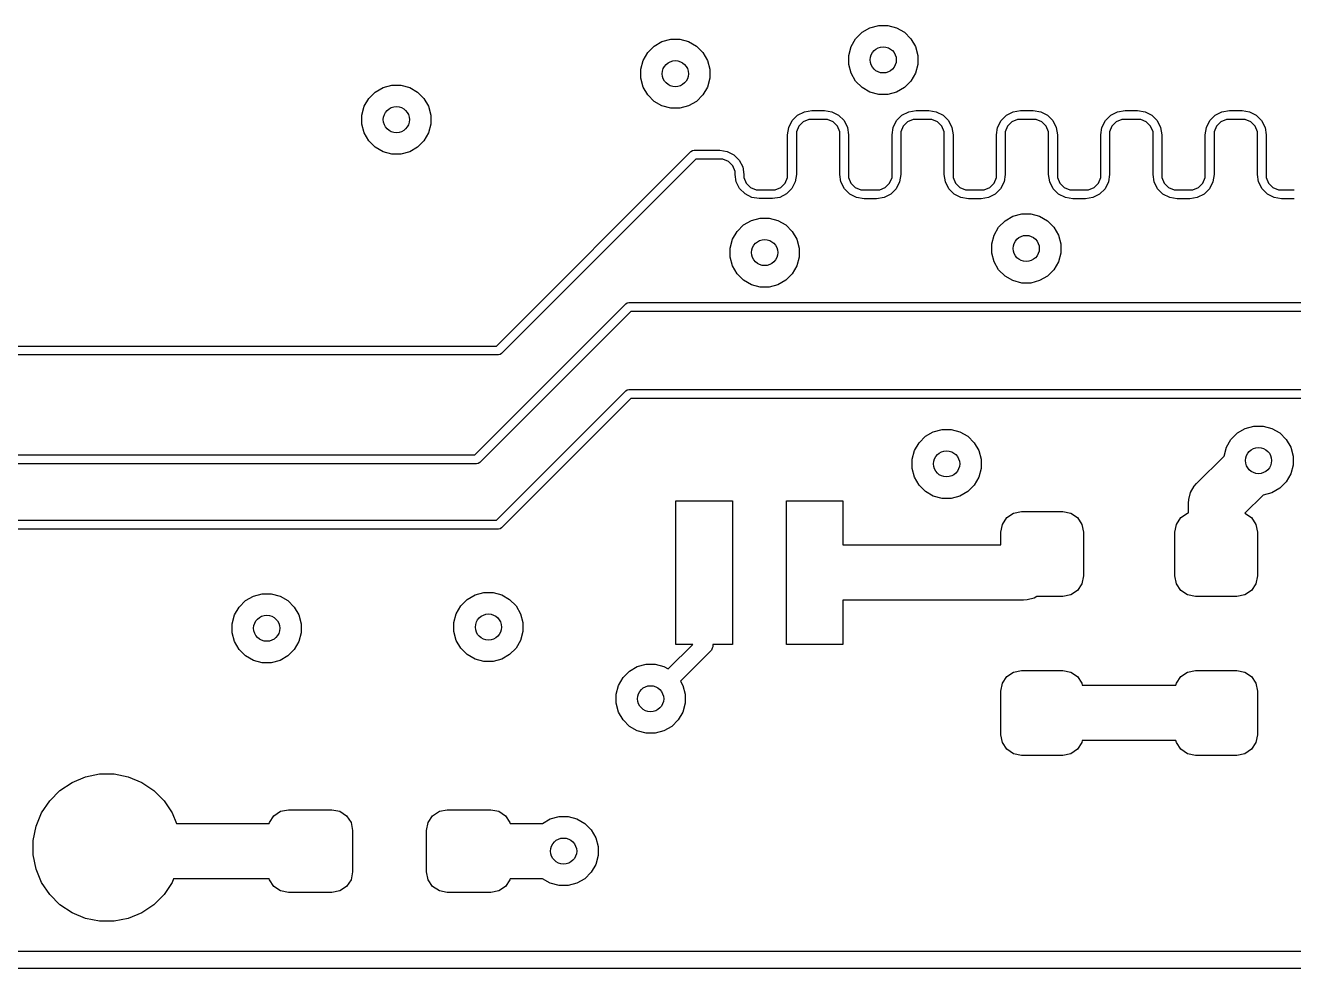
# Model space of a CAD drawing. Extents: x 0.98 to 8.13, y -3.46 to -0.83.
# Drawn here: x 5.081 to 5.655, y -2.76 to -2.333 of the extents above; entities that cross this region are included whole.
import ezdxf

# ---------------------------------------------------------------- set-up
doc = ezdxf.new("R2010")
doc.units = 0
doc.header["$MEASUREMENT"] = 0
doc.layers.add('BLACK', color=7, linetype='CONTINUOUS')

msp = doc.modelspace()

# ---------------------------------------------------------------- linework, layer by layer
at = {"layer": 'BLACK', "linetype": 'CONTINUOUS'}
for p, q in [((5.45985, -2.33639), (5.46341, -2.33434)), ((5.46341, -2.33434), (5.46738, -2.33327)), ((5.46738, -2.33327), (5.47149, -2.33327)), ((5.47149, -2.33327), (5.47547, -2.33434)), ((5.47547, -2.33434), (5.47903, -2.33639)), ((5.36575, -2.34264), (5.36931, -2.34058)), ((5.36931, -2.34058), (5.37328, -2.33952)), ((5.37328, -2.33952), (5.37739, -2.33952)), ((5.37739, -2.33952), (5.38136, -2.34058)), ((5.38136, -2.34058), (5.38492, -2.34264)), ((5.45489, -2.34286), (5.45695, -2.3393)), ((5.45695, -2.3393), (5.45985, -2.33639)), ((5.47903, -2.33639), (5.48193, -2.3393)), ((5.48193, -2.3393), (5.48399, -2.34286)), ((5.36079, -2.34911), (5.36284, -2.34555)), ((5.36284, -2.34555), (5.36575, -2.34264)), ((5.38492, -2.34264), (5.38783, -2.34555)), ((5.38783, -2.34555), (5.38989, -2.34911)), ((5.45383, -2.34683), (5.45489, -2.34286)), ((5.45383, -2.35094), (5.45383, -2.34683)), ((5.48399, -2.34286), (5.48505, -2.34683)), ((5.48505, -2.34683), (5.48505, -2.35094)), ((5.35972, -2.35308), (5.36079, -2.34911)), ((5.38989, -2.34911), (5.39095, -2.35308)), ((5.45489, -2.35491), (5.45383, -2.35094)), ((5.48505, -2.35094), (5.48399, -2.35491)), ((5.35972, -2.35719), (5.35972, -2.35308)), ((5.36079, -2.36116), (5.35972, -2.35719)), ((5.39095, -2.35719), (5.38989, -2.36116)), ((5.39095, -2.35308), (5.39095, -2.35719)), ((5.45695, -2.35847), (5.45489, -2.35491)), ((5.45985, -2.36138), (5.45695, -2.35847)), ((5.48193, -2.35847), (5.47903, -2.36138)), ((5.48399, -2.35491), (5.48193, -2.35847)), ((5.23663, -2.36632), (5.23953, -2.36341)), ((5.23953, -2.36341), (5.24309, -2.36135)), ((5.24309, -2.36135), (5.24706, -2.36029)), ((5.24706, -2.36029), (5.25118, -2.36029)), ((5.25118, -2.36029), (5.25515, -2.36135)), ((5.25515, -2.36135), (5.25871, -2.36341)), ((5.25871, -2.36341), (5.26161, -2.36632)), ((5.36284, -2.36472), (5.36079, -2.36116)), ((5.38989, -2.36116), (5.38783, -2.36472)), ((5.46341, -2.36343), (5.45985, -2.36138)), ((5.46738, -2.3645), (5.46341, -2.36343)), ((5.47149, -2.3645), (5.46738, -2.3645)), ((5.47547, -2.36343), (5.47149, -2.3645)), ((5.47903, -2.36138), (5.47547, -2.36343)), ((5.23351, -2.37385), (5.23457, -2.36988)), ((5.23457, -2.36988), (5.23663, -2.36632)), ((5.26161, -2.36632), (5.26367, -2.36988)), ((5.26367, -2.36988), (5.26473, -2.37385)), ((5.36575, -2.36763), (5.36284, -2.36472)), ((5.36931, -2.36968), (5.36575, -2.36763)), ((5.37328, -2.37075), (5.36931, -2.36968)), ((5.38136, -2.36968), (5.37739, -2.37075)), ((5.38492, -2.36763), (5.38136, -2.36968)), ((5.38783, -2.36472), (5.38492, -2.36763)), ((5.23351, -2.37796), (5.23351, -2.37385)), ((5.26473, -2.37385), (5.26473, -2.37796)), ((5.37739, -2.37075), (5.37328, -2.37075)), ((5.42825, -2.37633), (5.43067, -2.37391)), ((5.43067, -2.37391), (5.43373, -2.37235)), ((5.43573, -2.37581), (5.43317, -2.37687)), ((5.43373, -2.37235), (5.43711, -2.37181)), ((5.43711, -2.37581), (5.43573, -2.37581)), ((5.43711, -2.37181), (5.43711, -2.37181)), ((5.43711, -2.37181), (5.44282, -2.37181)), ((5.44282, -2.37581), (5.43711, -2.37581)), ((5.43711, -2.37581), (5.43711, -2.37581)), ((5.43711, -2.37581), (5.43711, -2.37581)), ((5.44282, -2.37181), (5.44282, -2.37181)), ((5.44282, -2.37181), (5.4462, -2.37235)), ((5.4442, -2.37581), (5.44282, -2.37581)), ((5.44282, -2.37581), (5.44282, -2.37581)), ((5.44282, -2.37581), (5.44282, -2.37581)), ((5.44676, -2.37687), (5.4442, -2.37581)), ((5.4462, -2.37235), (5.44926, -2.37391)), ((5.44926, -2.37391), (5.45168, -2.37633)), ((5.47549, -2.37633), (5.47792, -2.37391)), ((5.47792, -2.37391), (5.48097, -2.37235)), ((5.48297, -2.37581), (5.48042, -2.37687)), ((5.48097, -2.37235), (5.48436, -2.37181)), ((5.48435, -2.37581), (5.48297, -2.37581)), ((5.48436, -2.37581), (5.48435, -2.37581)), ((5.48436, -2.37181), (5.48436, -2.37181)), ((5.48436, -2.37181), (5.49006, -2.37181)), ((5.49006, -2.37581), (5.48436, -2.37581)), ((5.49006, -2.37181), (5.49006, -2.37181)), ((5.49006, -2.37181), (5.49345, -2.37235)), ((5.49145, -2.37581), (5.49006, -2.37581)), ((5.49006, -2.37581), (5.49006, -2.37581)), ((5.49006, -2.37581), (5.49006, -2.37581)), ((5.494, -2.37687), (5.49145, -2.37581)), ((5.49345, -2.37235), (5.4965, -2.37391)), ((5.4965, -2.37391), (5.49893, -2.37633)), ((5.52274, -2.37633), (5.52516, -2.37391)), ((5.52516, -2.37391), (5.52822, -2.37235)), ((5.53022, -2.37581), (5.52766, -2.37687)), ((5.52822, -2.37235), (5.5316, -2.37181)), ((5.53159, -2.37581), (5.53022, -2.37581)), ((5.5316, -2.37581), (5.53159, -2.37581)), ((5.5316, -2.37181), (5.5316, -2.37181)), ((5.5316, -2.37181), (5.53731, -2.37181)), ((5.53731, -2.37581), (5.5316, -2.37581)), ((5.53731, -2.37181), (5.53731, -2.37181)), ((5.53731, -2.37181), (5.54069, -2.37235)), ((5.53869, -2.37581), (5.53731, -2.37581)), ((5.53731, -2.37581), (5.53731, -2.37581)), ((5.53731, -2.37581), (5.53731, -2.37581)), ((5.54125, -2.37687), (5.53869, -2.37581)), ((5.54069, -2.37235), (5.54375, -2.37391)), ((5.54375, -2.37391), (5.54617, -2.37633)), ((5.56998, -2.37633), (5.5724, -2.37391)), ((5.5724, -2.37391), (5.57546, -2.37235)), ((5.57746, -2.37581), (5.5749, -2.37687)), ((5.57546, -2.37235), (5.57885, -2.37181)), ((5.57884, -2.37581), (5.57746, -2.37581)), ((5.57885, -2.37581), (5.57884, -2.37581)), ((5.57885, -2.37181), (5.57885, -2.37181)), ((5.57885, -2.37181), (5.58455, -2.37181)), ((5.58455, -2.37581), (5.57885, -2.37581)), ((5.58455, -2.37181), (5.58455, -2.37181)), ((5.58455, -2.37181), (5.58794, -2.37235)), ((5.58594, -2.37581), (5.58455, -2.37581)), ((5.58455, -2.37581), (5.58455, -2.37581)), ((5.58455, -2.37581), (5.58455, -2.37581)), ((5.58849, -2.37687), (5.58594, -2.37581)), ((5.58794, -2.37235), (5.59099, -2.37391)), ((5.59099, -2.37391), (5.59342, -2.37633)), ((5.61722, -2.37633), (5.61965, -2.37391)), ((5.61965, -2.37391), (5.6227, -2.37235)), ((5.62471, -2.37581), (5.62215, -2.37687)), ((5.6227, -2.37235), (5.62609, -2.37181)), ((5.62609, -2.37581), (5.62471, -2.37581)), ((5.62609, -2.37181), (5.62609, -2.37181)), ((5.62609, -2.37181), (5.63179, -2.37181)), ((5.63179, -2.37581), (5.62609, -2.37581)), ((5.62609, -2.37581), (5.62609, -2.37581)), ((5.62609, -2.37581), (5.62609, -2.37581)), ((5.63179, -2.37181), (5.6318, -2.37181)), ((5.63318, -2.37581), (5.63179, -2.37581)), ((5.63179, -2.37581), (5.63179, -2.37581)), ((5.63179, -2.37581), (5.63179, -2.37581)), ((5.6318, -2.37181), (5.63518, -2.37235)), ((5.63574, -2.37687), (5.63318, -2.37581)), ((5.63518, -2.37235), (5.63824, -2.37391)), ((5.63824, -2.37391), (5.64066, -2.37633)), ((5.23457, -2.38193), (5.23351, -2.37796)), ((5.26473, -2.37796), (5.26367, -2.38193)), ((5.42616, -2.38277), (5.42669, -2.37939)), ((5.42669, -2.37939), (5.42825, -2.37633)), ((5.43121, -2.37883), (5.43016, -2.38139)), ((5.43016, -2.38139), (5.43016, -2.38277)), ((5.43317, -2.37687), (5.43121, -2.37883)), ((5.44872, -2.37883), (5.44676, -2.37687)), ((5.44978, -2.38139), (5.44872, -2.37883)), ((5.44978, -2.38277), (5.44978, -2.38139)), ((5.45168, -2.37633), (5.45324, -2.37939)), ((5.45324, -2.37939), (5.45377, -2.38275)), ((5.4734, -2.38277), (5.47394, -2.37939)), ((5.47394, -2.37939), (5.47549, -2.37633)), ((5.47846, -2.37883), (5.4774, -2.38139)), ((5.4774, -2.38139), (5.4774, -2.38277)), ((5.48042, -2.37687), (5.47846, -2.37883)), ((5.49596, -2.37883), (5.494, -2.37687)), ((5.49702, -2.38139), (5.49596, -2.37883)), ((5.49702, -2.38277), (5.49702, -2.38139)), ((5.49893, -2.37633), (5.50048, -2.37939)), ((5.50048, -2.37939), (5.50101, -2.38273)), ((5.52064, -2.38277), (5.52118, -2.37939)), ((5.52118, -2.37939), (5.52274, -2.37633)), ((5.5257, -2.37883), (5.52464, -2.38139)), ((5.52464, -2.38139), (5.52464, -2.38277)), ((5.52766, -2.37687), (5.5257, -2.37883)), ((5.54321, -2.37883), (5.54125, -2.37687)), ((5.54426, -2.38139), (5.54321, -2.37883)), ((5.54426, -2.38277), (5.54426, -2.38139)), ((5.54617, -2.37633), (5.54773, -2.37939)), ((5.54773, -2.37939), (5.54826, -2.38273)), ((5.56789, -2.38277), (5.56842, -2.37939)), ((5.56842, -2.37939), (5.56998, -2.37633)), ((5.57295, -2.37883), (5.57189, -2.38139)), ((5.57189, -2.38139), (5.57189, -2.38277)), ((5.5749, -2.37687), (5.57295, -2.37883)), ((5.59045, -2.37883), (5.58849, -2.37687)), ((5.59151, -2.38139), (5.59045, -2.37883)), ((5.59151, -2.38277), (5.59151, -2.38139)), ((5.59342, -2.37633), (5.59497, -2.37939)), ((5.59497, -2.37939), (5.5955, -2.38273)), ((5.61513, -2.38277), (5.61567, -2.37939)), ((5.61567, -2.37939), (5.61722, -2.37633)), ((5.62019, -2.37883), (5.61913, -2.38139)), ((5.61913, -2.38139), (5.61913, -2.38277)), ((5.62215, -2.37687), (5.62019, -2.37883)), ((5.63769, -2.37883), (5.63574, -2.37687)), ((5.63875, -2.38139), (5.63769, -2.37883)), ((5.63875, -2.38277), (5.63875, -2.38139)), ((5.64066, -2.37633), (5.64222, -2.37939)), ((5.64222, -2.37939), (5.64275, -2.38275)), ((5.23663, -2.38549), (5.23457, -2.38193)), ((5.23953, -2.3884), (5.23663, -2.38549)), ((5.26161, -2.38549), (5.25871, -2.3884)), ((5.26367, -2.38193), (5.26161, -2.38549)), ((5.42616, -2.39173), (5.42616, -2.38277)), ((5.42616, -2.38277), (5.42616, -2.38277)), ((5.43016, -2.38277), (5.43016, -2.38277)), ((5.43016, -2.38277), (5.43016, -2.38277)), ((5.43016, -2.38277), (5.43016, -2.39173)), ((5.44978, -2.39173), (5.44978, -2.38277)), ((5.44978, -2.38277), (5.44978, -2.38277)), ((5.44978, -2.38277), (5.44978, -2.38277)), ((5.44978, -2.38277), (5.44978, -2.38277)), ((5.45377, -2.38275), (5.45378, -2.38277)), ((5.45378, -2.38277), (5.45378, -2.39173)), ((5.4734, -2.39173), (5.4734, -2.38277)), ((5.4734, -2.38277), (5.4734, -2.38277)), ((5.4774, -2.38277), (5.4774, -2.38277)), ((5.4774, -2.38277), (5.4774, -2.38277)), ((5.4774, -2.38277), (5.4774, -2.39173)), ((5.49702, -2.39173), (5.49702, -2.38277)), ((5.49702, -2.38277), (5.49702, -2.38277)), ((5.49702, -2.38277), (5.49702, -2.38277)), ((5.49702, -2.38277), (5.49702, -2.38277)), ((5.50101, -2.38273), (5.50102, -2.38277)), ((5.50102, -2.38277), (5.50102, -2.39173)), ((5.52064, -2.39173), (5.52064, -2.38277)), ((5.52064, -2.38277), (5.52064, -2.38277)), ((5.52464, -2.38277), (5.52464, -2.38277)), ((5.52464, -2.38277), (5.52464, -2.38277)), ((5.52464, -2.38277), (5.52464, -2.39173)), ((5.54427, -2.38277), (5.54426, -2.38277)), ((5.54427, -2.39173), (5.54427, -2.38277)), ((5.54427, -2.38277), (5.54427, -2.38277)), ((5.54427, -2.38277), (5.54427, -2.38277)), ((5.54826, -2.38273), (5.54827, -2.38277)), ((5.54827, -2.38277), (5.54827, -2.39173)), ((5.56789, -2.39173), (5.56789, -2.38277)), ((5.56789, -2.38277), (5.56789, -2.38277)), ((5.57189, -2.38277), (5.57189, -2.38277)), ((5.57189, -2.38277), (5.57189, -2.38277)), ((5.57189, -2.38277), (5.57189, -2.39173)), ((5.59151, -2.39173), (5.59151, -2.38277)), ((5.59151, -2.38277), (5.59151, -2.38277)), ((5.59151, -2.38277), (5.59151, -2.38277)), ((5.59151, -2.38277), (5.59151, -2.38277)), ((5.5955, -2.38273), (5.59551, -2.38277)), ((5.59551, -2.38277), (5.59551, -2.39173)), ((5.61513, -2.39173), (5.61513, -2.38277)), ((5.61513, -2.38277), (5.61513, -2.38277)), ((5.61913, -2.38277), (5.61913, -2.38277)), ((5.61913, -2.38277), (5.61913, -2.38277)), ((5.61913, -2.38277), (5.61913, -2.39173)), ((5.63875, -2.39173), (5.63875, -2.38277)), ((5.63875, -2.38277), (5.63875, -2.38277)), ((5.63875, -2.38277), (5.63875, -2.38277)), ((5.63875, -2.38277), (5.63875, -2.38277)), ((5.64275, -2.38275), (5.64275, -2.38277)), ((5.64275, -2.38277), (5.64275, -2.39173)), ((5.24309, -2.39045), (5.23953, -2.3884)), ((5.24706, -2.39152), (5.24309, -2.39045)), ((5.25118, -2.39152), (5.24706, -2.39152)), ((5.25515, -2.39045), (5.25118, -2.39152)), ((5.25871, -2.3884), (5.25515, -2.39045)), ((5.29445, -2.47831), (5.38244, -2.39032)), ((5.38244, -2.39032), (5.38309, -2.38988)), ((5.38309, -2.38988), (5.38386, -2.38973)), ((5.38386, -2.38973), (5.39544, -2.38973)), ((5.39544, -2.38973), (5.39544, -2.38973)), ((5.39544, -2.38973), (5.39544, -2.38973)), ((5.39544, -2.38973), (5.39882, -2.39027)), ((5.39882, -2.39027), (5.40187, -2.39182)), ((5.40187, -2.39182), (5.40429, -2.39424)), ((5.42616, -2.40067), (5.42616, -2.39173)), ((5.43016, -2.39173), (5.43016, -2.40067)), ((5.44978, -2.40069), (5.44978, -2.39173)), ((5.45378, -2.39173), (5.45378, -2.40069)), ((5.4734, -2.40069), (5.4734, -2.39173)), ((5.4774, -2.39173), (5.4774, -2.40069)), ((5.49702, -2.40069), (5.49702, -2.39173)), ((5.50102, -2.39173), (5.50102, -2.40069)), ((5.52064, -2.40069), (5.52064, -2.39173)), ((5.52464, -2.39173), (5.52464, -2.40069)), ((5.54427, -2.40069), (5.54427, -2.39173)), ((5.54827, -2.39173), (5.54827, -2.40069)), ((5.56789, -2.40069), (5.56789, -2.39173)), ((5.57189, -2.39173), (5.57189, -2.40069)), ((5.59151, -2.40069), (5.59151, -2.39173)), ((5.59551, -2.39173), (5.59551, -2.40069)), ((5.61513, -2.40069), (5.61513, -2.39173)), ((5.61913, -2.39173), (5.61913, -2.40069)), ((5.63875, -2.40069), (5.63875, -2.39173)), ((5.64275, -2.39173), (5.64275, -2.40069)), ((5.38469, -2.39373), (5.29669, -2.48173)), ((5.39544, -2.39373), (5.38469, -2.39373)), ((5.39682, -2.39373), (5.39544, -2.39373)), ((5.39937, -2.39479), (5.39682, -2.39373)), ((5.40132, -2.39674), (5.39937, -2.39479)), ((5.40237, -2.39929), (5.40132, -2.39674)), ((5.40429, -2.39424), (5.40584, -2.39729)), ((5.40584, -2.39729), (5.40637, -2.40065)), ((5.40237, -2.40067), (5.40237, -2.39929)), ((5.40291, -2.40405), (5.40237, -2.40067)), ((5.40237, -2.40067), (5.40238, -2.40067)), ((5.40238, -2.40067), (5.40237, -2.40067)), ((5.40238, -2.40067), (5.40238, -2.40067)), ((5.40238, -2.40067), (5.40238, -2.40067)), ((5.40446, -2.4071), (5.40291, -2.40405)), ((5.40637, -2.40065), (5.40638, -2.40067)), ((5.40638, -2.40067), (5.40637, -2.40067)), ((5.40637, -2.40067), (5.40637, -2.40067)), ((5.40637, -2.40067), (5.40638, -2.40067)), ((5.40638, -2.40067), (5.40637, -2.40068)), ((5.40637, -2.40068), (5.40637, -2.40205)), ((5.40637, -2.40205), (5.40743, -2.4046)), ((5.40743, -2.4046), (5.40938, -2.40655)), ((5.42315, -2.40655), (5.4251, -2.4046)), ((5.4251, -2.4046), (5.42616, -2.40205)), ((5.42616, -2.40205), (5.42616, -2.40067)), ((5.42962, -2.40405), (5.42807, -2.4071)), ((5.43016, -2.40067), (5.42962, -2.40405)), ((5.43016, -2.40067), (5.43016, -2.40067)), ((5.43016, -2.40067), (5.43016, -2.40067)), ((5.44978, -2.40072), (5.44978, -2.40069)), ((5.45031, -2.40408), (5.44978, -2.40072)), ((5.45187, -2.40713), (5.45031, -2.40408)), ((5.45378, -2.40069), (5.45378, -2.40069)), ((5.45378, -2.40069), (5.45378, -2.40069)), ((5.45378, -2.40069), (5.45378, -2.40069)), ((5.45378, -2.40069), (5.45378, -2.40208)), ((5.45378, -2.40208), (5.45484, -2.40463)), ((5.45484, -2.40463), (5.45679, -2.40659)), ((5.47038, -2.40659), (5.47234, -2.40463)), ((5.47234, -2.40463), (5.4734, -2.40208)), ((5.4734, -2.40208), (5.4734, -2.40069)), ((5.4734, -2.40069), (5.4734, -2.40069)), ((5.4734, -2.40069), (5.4734, -2.40069)), ((5.47686, -2.40408), (5.47531, -2.40713)), ((5.4774, -2.40069), (5.47686, -2.40408)), ((5.4774, -2.40069), (5.4774, -2.40069)), ((5.49703, -2.40072), (5.49702, -2.40069)), ((5.49756, -2.40408), (5.49703, -2.40072)), ((5.49911, -2.40713), (5.49756, -2.40408)), ((5.50102, -2.40069), (5.50102, -2.40069)), ((5.50102, -2.40069), (5.50102, -2.40069)), ((5.50102, -2.40069), (5.50102, -2.40069)), ((5.50102, -2.40069), (5.50102, -2.40208)), ((5.50102, -2.40208), (5.50208, -2.40463)), ((5.50208, -2.40463), (5.50404, -2.40659)), ((5.51763, -2.40659), (5.51958, -2.40463)), ((5.51958, -2.40463), (5.52064, -2.40208)), ((5.52064, -2.40208), (5.52064, -2.40069)), ((5.52064, -2.40069), (5.52064, -2.40069)), ((5.52064, -2.40069), (5.52064, -2.40069)), ((5.52411, -2.40408), (5.52255, -2.40713)), ((5.52464, -2.40069), (5.52411, -2.40408)), ((5.52464, -2.40069), (5.52464, -2.40069)), ((5.54427, -2.40074), (5.54427, -2.40069)), ((5.5448, -2.40408), (5.54427, -2.40074)), ((5.54636, -2.40713), (5.5448, -2.40408)), ((5.54827, -2.40069), (5.54827, -2.40069)), ((5.54827, -2.40069), (5.54827, -2.40069)), ((5.54827, -2.40069), (5.54827, -2.40069)), ((5.54827, -2.40069), (5.54827, -2.40208)), ((5.54827, -2.40208), (5.54933, -2.40463)), ((5.54933, -2.40463), (5.55128, -2.40659)), ((5.56487, -2.40659), (5.56683, -2.40463)), ((5.56683, -2.40463), (5.56789, -2.40208)), ((5.56789, -2.40208), (5.56789, -2.40069)), ((5.56789, -2.40069), (5.56789, -2.40069)), ((5.56789, -2.40069), (5.56789, -2.40069)), ((5.57135, -2.40408), (5.5698, -2.40713)), ((5.57189, -2.40069), (5.57135, -2.40408)), ((5.57189, -2.40069), (5.57189, -2.40069)), ((5.59152, -2.40074), (5.59151, -2.40069)), ((5.59205, -2.40408), (5.59152, -2.40074)), ((5.5936, -2.40713), (5.59205, -2.40408)), ((5.59551, -2.40069), (5.59551, -2.40069)), ((5.59551, -2.40069), (5.59551, -2.40069)), ((5.59551, -2.40069), (5.59551, -2.40069)), ((5.59551, -2.40069), (5.59551, -2.40208)), ((5.59551, -2.40208), (5.59657, -2.40463)), ((5.59657, -2.40463), (5.59853, -2.40659)), ((5.61212, -2.40659), (5.61407, -2.40463)), ((5.61407, -2.40463), (5.61513, -2.40208)), ((5.61513, -2.40208), (5.61513, -2.40069)), ((5.61513, -2.40069), (5.61513, -2.40069)), ((5.61513, -2.40069), (5.61513, -2.40069)), ((5.6186, -2.40408), (5.61704, -2.40713)), ((5.61913, -2.40069), (5.6186, -2.40408)), ((5.61913, -2.40069), (5.61913, -2.40069)), ((5.63876, -2.40074), (5.63875, -2.40069)), ((5.63929, -2.40408), (5.63876, -2.40074)), ((5.64085, -2.40713), (5.63929, -2.40408)), ((5.64275, -2.40069), (5.64275, -2.40069)), ((5.64275, -2.40069), (5.64275, -2.40069)), ((5.64275, -2.40069), (5.64276, -2.40069)), ((5.64276, -2.40069), (5.64276, -2.40208)), ((5.64276, -2.40208), (5.64381, -2.40463)), ((5.64381, -2.40463), (5.64577, -2.40659)), ((5.40689, -2.40952), (5.40446, -2.4071)), ((5.40994, -2.41108), (5.40689, -2.40952)), ((5.40938, -2.40655), (5.41194, -2.40761)), ((5.41194, -2.40761), (5.41332, -2.40761)), ((5.41332, -2.40761), (5.41332, -2.40761)), ((5.41332, -2.40761), (5.41332, -2.40761)), ((5.41332, -2.40761), (5.41922, -2.40761)), ((5.41922, -2.40761), (5.41922, -2.40761)), ((5.41922, -2.40761), (5.4206, -2.40761)), ((5.4206, -2.40761), (5.42315, -2.40655)), ((5.42565, -2.40952), (5.4226, -2.41107)), ((5.42807, -2.4071), (5.42565, -2.40952)), ((5.4543, -2.40956), (5.45187, -2.40713)), ((5.45735, -2.41111), (5.4543, -2.40956)), ((5.45679, -2.40659), (5.45935, -2.40765)), ((5.45935, -2.40765), (5.46074, -2.40765)), ((5.46074, -2.40765), (5.46074, -2.40765)), ((5.46074, -2.40765), (5.46644, -2.40765)), ((5.46644, -2.40765), (5.46644, -2.40765)), ((5.46644, -2.40765), (5.46644, -2.40765)), ((5.46644, -2.40765), (5.46645, -2.40765)), ((5.46645, -2.40765), (5.46782, -2.40765)), ((5.46782, -2.40765), (5.47038, -2.40659)), ((5.47288, -2.40956), (5.46983, -2.41112)), ((5.47531, -2.40713), (5.47288, -2.40956)), ((5.50154, -2.40956), (5.49911, -2.40713)), ((5.50459, -2.41111), (5.50154, -2.40956)), ((5.50404, -2.40659), (5.5066, -2.40765)), ((5.5066, -2.40765), (5.50798, -2.40765)), ((5.50798, -2.40765), (5.50798, -2.40765)), ((5.50798, -2.40765), (5.51368, -2.40765)), ((5.51368, -2.40765), (5.51368, -2.40765)), ((5.51368, -2.40765), (5.51368, -2.40765)), ((5.51368, -2.40765), (5.51369, -2.40765)), ((5.51369, -2.40765), (5.51507, -2.40765)), ((5.51507, -2.40765), (5.51763, -2.40659)), ((5.52013, -2.40956), (5.51707, -2.41112)), ((5.52255, -2.40713), (5.52013, -2.40956)), ((5.54878, -2.40956), (5.54636, -2.40713)), ((5.55184, -2.41111), (5.54878, -2.40956)), ((5.55128, -2.40659), (5.55384, -2.40765)), ((5.55384, -2.40765), (5.55522, -2.40765)), ((5.55522, -2.40765), (5.56093, -2.40765)), ((5.56093, -2.40765), (5.56093, -2.40765)), ((5.56093, -2.40765), (5.56094, -2.40765)), ((5.56094, -2.40765), (5.56231, -2.40765)), ((5.56231, -2.40765), (5.56487, -2.40659)), ((5.56737, -2.40956), (5.56432, -2.41112)), ((5.5698, -2.40713), (5.56737, -2.40956)), ((5.59603, -2.40956), (5.5936, -2.40713)), ((5.59908, -2.41111), (5.59603, -2.40956)), ((5.59853, -2.40659), (5.60108, -2.40765)), ((5.60108, -2.40765), (5.60247, -2.40765)), ((5.60247, -2.40765), (5.60817, -2.40765)), ((5.60817, -2.40765), (5.60817, -2.40765)), ((5.60817, -2.40765), (5.60818, -2.40765)), ((5.60818, -2.40765), (5.60956, -2.40765)), ((5.60956, -2.40765), (5.61212, -2.40659)), ((5.61462, -2.40956), (5.61156, -2.41112)), ((5.61704, -2.40713), (5.61462, -2.40956)), ((5.64327, -2.40956), (5.64085, -2.40713)), ((5.64633, -2.41111), (5.64327, -2.40956)), ((5.64577, -2.40659), (5.64833, -2.40765)), ((5.64833, -2.40765), (5.64971, -2.40765)), ((5.64971, -2.40765), (5.65542, -2.40765)), ((5.41332, -2.41161), (5.40994, -2.41108)), ((5.41922, -2.41161), (5.41332, -2.41161)), ((5.41332, -2.41161), (5.41332, -2.41161)), ((5.41332, -2.41161), (5.41332, -2.41161)), ((5.41927, -2.4116), (5.41922, -2.41161)), ((5.4226, -2.41107), (5.41927, -2.4116)), ((5.46074, -2.41165), (5.45735, -2.41111)), ((5.46644, -2.41165), (5.46074, -2.41165)), ((5.46074, -2.41165), (5.46074, -2.41165)), ((5.46074, -2.41165), (5.46074, -2.41165)), ((5.46983, -2.41112), (5.46644, -2.41165)), ((5.46644, -2.41165), (5.46644, -2.41165)), ((5.50798, -2.41165), (5.50459, -2.41111)), ((5.51368, -2.41165), (5.50798, -2.41165)), ((5.50798, -2.41165), (5.50798, -2.41165)), ((5.50798, -2.41165), (5.50798, -2.41165)), ((5.51707, -2.41112), (5.51368, -2.41165)), ((5.51368, -2.41165), (5.51368, -2.41165)), ((5.55522, -2.41165), (5.55184, -2.41111)), ((5.56093, -2.41165), (5.55522, -2.41165)), ((5.56432, -2.41112), (5.56093, -2.41165)), ((5.56093, -2.41165), (5.56093, -2.41165)), ((5.60247, -2.41165), (5.59908, -2.41111)), ((5.60817, -2.41165), (5.60247, -2.41165)), ((5.61156, -2.41112), (5.60817, -2.41165)), ((5.60817, -2.41165), (5.60817, -2.41165)), ((5.64971, -2.41165), (5.64633, -2.41111)), ((5.65542, -2.41165), (5.64971, -2.41165)), ((5.40618, -2.42351), (5.40975, -2.42145)), ((5.40975, -2.42145), (5.41372, -2.42039)), ((5.41372, -2.42039), (5.41783, -2.42039)), ((5.41783, -2.42039), (5.4218, -2.42145)), ((5.4218, -2.42145), (5.42536, -2.42351)), ((5.52164, -2.42458), (5.52455, -2.42167)), ((5.52455, -2.42167), (5.52811, -2.41962)), ((5.52811, -2.41962), (5.53208, -2.41855)), ((5.53208, -2.41855), (5.53619, -2.41855)), ((5.53619, -2.41855), (5.54016, -2.41962)), ((5.54016, -2.41962), (5.54372, -2.42167)), ((5.54372, -2.42167), (5.54663, -2.42458)), ((5.40122, -2.42998), (5.40328, -2.42642)), ((5.40328, -2.42642), (5.40618, -2.42351)), ((5.42536, -2.42351), (5.42827, -2.42642)), ((5.42827, -2.42642), (5.43032, -2.42998)), ((5.51959, -2.42814), (5.52164, -2.42458)), ((5.54663, -2.42458), (5.54868, -2.42814)), ((5.40016, -2.43395), (5.40122, -2.42998)), ((5.43032, -2.42998), (5.43138, -2.43395)), ((5.51852, -2.43211), (5.51959, -2.42814)), ((5.51852, -2.43622), (5.51852, -2.43211)), ((5.54868, -2.42814), (5.54975, -2.43211)), ((5.54975, -2.43211), (5.54975, -2.43622)), ((5.40016, -2.43806), (5.40016, -2.43395)), ((5.40122, -2.44203), (5.40016, -2.43806)), ((5.43138, -2.43806), (5.43032, -2.44203)), ((5.43138, -2.43395), (5.43138, -2.43806)), ((5.51959, -2.44019), (5.51852, -2.43622)), ((5.54975, -2.43622), (5.54868, -2.44019)), ((5.40328, -2.44559), (5.40122, -2.44203)), ((5.43032, -2.44203), (5.42827, -2.44559)), ((5.52164, -2.44375), (5.51959, -2.44019)), ((5.52455, -2.44666), (5.52164, -2.44375)), ((5.54663, -2.44375), (5.54372, -2.44666)), ((5.54868, -2.44019), (5.54663, -2.44375)), ((5.40618, -2.4485), (5.40328, -2.44559)), ((5.40975, -2.45055), (5.40618, -2.4485)), ((5.41372, -2.45162), (5.40975, -2.45055)), ((5.4218, -2.45055), (5.41783, -2.45162)), ((5.42536, -2.4485), (5.4218, -2.45055)), ((5.42827, -2.44559), (5.42536, -2.4485)), ((5.52811, -2.44871), (5.52455, -2.44666)), ((5.53208, -2.44978), (5.52811, -2.44871)), ((5.53619, -2.44978), (5.53208, -2.44978)), ((5.54016, -2.44871), (5.53619, -2.44978)), ((5.54372, -2.44666), (5.54016, -2.44871)), ((5.41783, -2.45162), (5.41372, -2.45162)), ((5.2846, -2.52753), (5.35292, -2.45922)), ((5.35292, -2.45922), (5.35357, -2.45878)), ((5.35357, -2.45878), (5.35433, -2.45863)), ((5.35433, -2.45863), (6.2836, -2.45863)), ((5.35516, -2.46263), (5.28685, -2.53094)), ((6.2836, -2.46263), (5.35516, -2.46263)), ((4.62681, -2.47831), (5.29445, -2.47831)), ((5.29528, -2.48231), (4.62598, -2.48231)), ((5.29604, -2.48216), (5.29528, -2.48231)), ((5.29669, -2.48173), (5.29604, -2.48216)), ((5.29445, -2.55706), (5.35292, -2.49859)), ((5.35516, -2.502), (5.29669, -2.56047)), ((5.35292, -2.49859), (5.35357, -2.49815)), ((5.35357, -2.49815), (5.35433, -2.498)), ((5.35357, -2.49815), (5.35357, -2.49815)), ((5.35433, -2.498), (6.32791, -2.498)), ((6.32874, -2.502), (5.35516, -2.502)), ((5.48562, -2.52199), (5.48852, -2.51908)), ((5.48852, -2.51908), (5.49208, -2.51703)), ((5.49208, -2.51703), (5.49606, -2.51596)), ((5.49606, -2.51596), (5.50017, -2.51596)), ((5.50017, -2.51596), (5.50414, -2.51703)), ((5.50414, -2.51703), (5.5077, -2.51908)), ((5.5077, -2.51908), (5.5106, -2.52199)), ((5.62677, -2.52052), (5.62968, -2.51761)), ((5.62968, -2.51761), (5.63324, -2.51556)), ((5.63324, -2.51556), (5.63721, -2.51449)), ((5.63721, -2.51449), (5.64132, -2.51449)), ((5.64132, -2.51449), (5.64529, -2.51556)), ((5.64529, -2.51556), (5.64885, -2.51761)), ((5.64885, -2.51761), (5.65176, -2.52052)), ((5.48356, -2.52555), (5.48562, -2.52199)), ((5.5106, -2.52199), (5.51266, -2.52555)), ((5.62365, -2.52804), (5.62471, -2.52408)), ((5.62471, -2.52408), (5.62677, -2.52052)), ((5.65176, -2.52052), (5.65381, -2.52408)), ((5.65381, -2.52408), (5.65488, -2.52805)), ((4.60713, -2.52753), (5.2846, -2.52753)), ((5.28685, -2.53094), (5.2862, -2.53138)), ((5.4825, -2.52952), (5.48356, -2.52555)), ((5.4825, -2.53363), (5.4825, -2.52952)), ((5.51266, -2.52555), (5.51372, -2.52952)), ((5.51372, -2.52952), (5.51372, -2.53363)), ((5.61124, -2.54045), (5.62365, -2.52804)), ((5.65488, -2.52805), (5.65488, -2.53216)), ((5.28543, -2.53153), (4.6063, -2.53153)), ((5.2862, -2.53138), (5.28543, -2.53153)), ((5.48356, -2.5376), (5.4825, -2.53363)), ((5.51372, -2.53363), (5.51266, -2.5376)), ((5.65381, -2.53613), (5.65176, -2.53969)), ((5.65488, -2.53216), (5.65381, -2.53613)), ((5.48562, -2.54116), (5.48356, -2.5376)), ((5.48852, -2.54407), (5.48562, -2.54116)), ((5.5106, -2.54116), (5.5077, -2.54407)), ((5.51266, -2.5376), (5.5106, -2.54116)), ((5.60853, -2.54451), (5.61016, -2.54168)), ((5.61016, -2.54168), (5.61124, -2.54045)), ((5.65176, -2.53969), (5.64885, -2.5426)), ((5.49208, -2.54612), (5.48852, -2.54407)), ((5.49606, -2.54719), (5.49208, -2.54612)), ((5.50017, -2.54719), (5.49606, -2.54719)), ((5.50414, -2.54612), (5.50017, -2.54719)), ((5.5077, -2.54407), (5.50414, -2.54612)), ((5.60758, -2.54929), (5.60769, -2.54766)), ((5.60769, -2.54766), (5.60853, -2.54451)), ((5.64133, -2.54571), (5.63311, -2.55393)), ((5.64529, -2.54465), (5.64133, -2.54571)), ((5.64885, -2.5426), (5.64529, -2.54465)), ((5.37559, -2.61319), (5.37559, -2.54823)), ((5.37559, -2.54823), (5.40118, -2.54823)), ((5.40118, -2.54823), (5.40118, -2.61319)), ((5.42559, -2.61319), (5.42559, -2.54823)), ((5.42559, -2.54823), (5.45118, -2.54823)), ((5.45118, -2.54823), (5.45118, -2.56821)), ((5.52538, -2.55589), (5.52841, -2.55386)), ((5.52841, -2.55386), (5.53199, -2.55315)), ((5.53199, -2.55315), (5.55069, -2.55315)), ((5.55069, -2.55315), (5.55427, -2.55386)), ((5.55427, -2.55386), (5.5573, -2.55589)), ((5.60412, -2.55589), (5.60715, -2.55386)), ((5.60715, -2.55386), (5.60758, -2.55378)), ((5.60758, -2.55378), (5.60758, -2.54929)), ((5.63311, -2.55393), (5.63604, -2.55589)), ((4.56776, -2.55706), (5.29445, -2.55706)), ((5.52264, -2.5625), (5.52335, -2.55892)), ((5.52335, -2.55892), (5.52538, -2.55589)), ((5.5573, -2.55589), (5.55933, -2.55892)), ((5.55933, -2.55892), (5.56004, -2.5625)), ((5.60138, -2.5625), (5.60209, -2.55892)), ((5.60209, -2.55892), (5.60412, -2.55589)), ((5.63604, -2.55589), (5.63807, -2.55892)), ((5.63807, -2.55892), (5.63878, -2.5625)), ((5.29528, -2.56106), (4.56693, -2.56106)), ((5.29604, -2.5609), (5.29528, -2.56106)), ((5.29669, -2.56047), (5.29604, -2.5609)), ((5.52264, -2.56821), (5.52264, -2.5625)), ((5.56004, -2.5625), (5.56004, -2.58219)), ((5.60138, -2.58219), (5.60138, -2.5625)), ((5.63878, -2.5625), (5.63878, -2.58219)), ((5.45118, -2.56821), (5.52264, -2.56821)), ((5.56004, -2.58219), (5.55933, -2.58576)), ((5.60209, -2.58576), (5.60138, -2.58219)), ((5.63878, -2.58219), (5.63807, -2.58576)), ((5.55933, -2.58576), (5.5573, -2.5888)), ((5.60412, -2.5888), (5.60209, -2.58576)), ((5.63807, -2.58576), (5.63604, -2.5888)), ((5.17795, -2.59633), (5.18085, -2.59343)), ((5.18085, -2.59343), (5.18441, -2.59137)), ((5.18441, -2.59137), (5.18839, -2.59031)), ((5.18839, -2.59031), (5.1925, -2.59031)), ((5.1925, -2.59031), (5.19647, -2.59137)), ((5.19647, -2.59137), (5.20003, -2.59343)), ((5.20003, -2.59343), (5.20294, -2.59633)), ((5.2783, -2.59578), (5.28121, -2.59287)), ((5.28121, -2.59287), (5.28477, -2.59082)), ((5.28477, -2.59082), (5.28874, -2.58975)), ((5.28874, -2.58975), (5.29285, -2.58975)), ((5.29285, -2.58975), (5.29682, -2.59082)), ((5.29682, -2.59082), (5.30038, -2.59287)), ((5.30038, -2.59287), (5.30329, -2.59578)), ((5.53297, -2.59321), (5.45118, -2.59321)), ((5.45118, -2.59321), (5.45118, -2.61319)), ((5.5346, -2.5931), (5.53297, -2.59321)), ((5.53776, -2.59226), (5.5346, -2.5931)), ((5.53901, -2.59154), (5.53776, -2.59226)), ((5.55069, -2.59154), (5.53901, -2.59154)), ((5.55427, -2.59082), (5.55069, -2.59154)), ((5.5573, -2.5888), (5.55427, -2.59082)), ((5.60715, -2.59082), (5.60412, -2.5888)), ((5.61073, -2.59154), (5.60715, -2.59082)), ((5.62943, -2.59154), (5.61073, -2.59154)), ((5.63301, -2.59082), (5.62943, -2.59154)), ((5.63604, -2.5888), (5.63301, -2.59082)), ((5.17589, -2.59989), (5.17795, -2.59633)), ((5.20294, -2.59633), (5.20499, -2.59989)), ((5.27518, -2.60331), (5.27624, -2.59934)), ((5.27624, -2.59934), (5.2783, -2.59578)), ((5.30329, -2.59578), (5.30534, -2.59934)), ((5.30534, -2.59934), (5.30641, -2.60331)), ((5.17483, -2.60386), (5.17589, -2.59989)), ((5.17483, -2.60797), (5.17483, -2.60386)), ((5.20499, -2.59989), (5.20605, -2.60386)), ((5.20605, -2.60386), (5.20605, -2.60797)), ((5.27518, -2.60742), (5.27518, -2.60331)), ((5.30641, -2.60331), (5.30641, -2.60742)), ((5.17589, -2.61195), (5.17483, -2.60797)), ((5.20605, -2.60797), (5.20499, -2.61195)), ((5.27624, -2.61139), (5.27518, -2.60742)), ((5.30641, -2.60742), (5.30534, -2.61139)), ((5.17795, -2.61551), (5.17589, -2.61195)), ((5.18085, -2.61841), (5.17795, -2.61551)), ((5.20294, -2.61551), (5.20003, -2.61841)), ((5.20499, -2.61195), (5.20294, -2.61551)), ((5.2783, -2.61495), (5.27624, -2.61139)), ((5.28121, -2.61786), (5.2783, -2.61495)), ((5.30329, -2.61495), (5.30038, -2.61786)), ((5.30534, -2.61139), (5.30329, -2.61495)), ((5.37207, -2.62433), (5.38321, -2.61319)), ((5.38321, -2.61319), (5.37559, -2.61319)), ((5.39117, -2.61637), (5.37764, -2.6299)), ((5.39166, -2.61577), (5.39117, -2.61637)), ((5.392, -2.61495), (5.39166, -2.61577)), ((5.39225, -2.61435), (5.392, -2.61495)), ((5.39232, -2.61358), (5.39225, -2.61435)), ((5.40118, -2.61319), (5.39232, -2.61319)), ((5.39232, -2.61319), (5.39232, -2.61358)), ((5.45118, -2.61319), (5.42559, -2.61319)), ((5.18441, -2.62047), (5.18085, -2.61841)), ((5.18839, -2.62153), (5.18441, -2.62047)), ((5.1925, -2.62153), (5.18839, -2.62153)), ((5.19647, -2.62047), (5.1925, -2.62153)), ((5.20003, -2.61841), (5.19647, -2.62047)), ((5.28477, -2.61992), (5.28121, -2.61786)), ((5.28874, -2.62098), (5.28477, -2.61992)), ((5.29285, -2.62098), (5.28874, -2.62098)), ((5.29682, -2.61992), (5.29285, -2.62098)), ((5.30038, -2.61786), (5.29682, -2.61992)), ((5.35815, -2.62325), (5.36212, -2.62218)), ((5.36212, -2.62218), (5.36623, -2.62218)), ((5.36623, -2.62218), (5.3702, -2.62325)), ((5.34962, -2.63177), (5.35168, -2.62821)), ((5.35168, -2.62821), (5.35459, -2.6253)), ((5.35459, -2.6253), (5.35815, -2.62325)), ((5.3702, -2.62325), (5.37207, -2.62433)), ((5.52335, -2.63077), (5.52538, -2.62774)), ((5.52538, -2.62774), (5.52841, -2.62571)), ((5.52841, -2.62571), (5.53199, -2.625)), ((5.53199, -2.625), (5.55069, -2.625)), ((5.55069, -2.625), (5.55427, -2.62571)), ((5.55427, -2.62571), (5.5573, -2.62774)), ((5.5573, -2.62774), (5.55933, -2.63077)), ((5.60209, -2.63077), (5.60412, -2.62774)), ((5.60412, -2.62774), (5.60715, -2.62571)), ((5.60715, -2.62571), (5.61073, -2.625)), ((5.61073, -2.625), (5.62943, -2.625)), ((5.62943, -2.625), (5.63301, -2.62571)), ((5.63301, -2.62571), (5.63604, -2.62774)), ((5.63604, -2.62774), (5.63807, -2.63077)), ((5.34856, -2.63574), (5.34962, -2.63177)), ((5.37764, -2.6299), (5.37872, -2.63177)), ((5.37872, -2.63177), (5.37979, -2.63574)), ((5.52264, -2.63435), (5.52335, -2.63077)), ((5.55933, -2.63077), (5.55951, -2.63169)), ((5.55951, -2.63169), (5.60191, -2.63169)), ((5.60191, -2.63169), (5.60209, -2.63077)), ((5.63807, -2.63077), (5.63878, -2.63435)), ((5.34856, -2.63985), (5.34856, -2.63574)), ((5.34962, -2.64382), (5.34856, -2.63985)), ((5.37979, -2.63985), (5.37872, -2.64382)), ((5.37979, -2.63574), (5.37979, -2.63985)), ((5.52264, -2.65404), (5.52264, -2.63435)), ((5.63878, -2.63435), (5.63878, -2.65404)), ((5.35168, -2.64738), (5.34962, -2.64382)), ((5.37872, -2.64382), (5.37667, -2.64738)), ((5.35459, -2.65029), (5.35168, -2.64738)), ((5.35815, -2.65234), (5.35459, -2.65029)), ((5.37376, -2.65029), (5.3702, -2.65234)), ((5.37667, -2.64738), (5.37376, -2.65029)), ((5.36212, -2.65341), (5.35815, -2.65234)), ((5.36623, -2.65341), (5.36212, -2.65341)), ((5.3702, -2.65234), (5.36623, -2.65341)), ((5.52335, -2.65761), (5.52264, -2.65404)), ((5.55951, -2.65669), (5.55933, -2.65761)), ((5.60191, -2.65669), (5.55951, -2.65669)), ((5.60209, -2.65761), (5.60191, -2.65669)), ((5.63878, -2.65404), (5.63807, -2.65761)), ((5.52538, -2.66065), (5.52335, -2.65761)), ((5.52841, -2.66267), (5.52538, -2.66065)), ((5.53199, -2.66339), (5.52841, -2.66267)), ((5.55427, -2.66267), (5.55069, -2.66339)), ((5.5573, -2.66065), (5.55427, -2.66267)), ((5.55933, -2.65761), (5.5573, -2.66065)), ((5.60412, -2.66065), (5.60209, -2.65761)), ((5.60715, -2.66267), (5.60412, -2.66065)), ((5.61073, -2.66339), (5.60715, -2.66267)), ((5.63301, -2.66267), (5.62943, -2.66339)), ((5.63604, -2.66065), (5.63301, -2.66267)), ((5.63807, -2.65761), (5.63604, -2.66065)), ((5.55069, -2.66339), (5.53199, -2.66339)), ((5.62943, -2.66339), (5.61073, -2.66339)), ((5.10234, -2.67561), (5.1084, -2.67309)), ((5.1084, -2.67309), (5.11483, -2.67181)), ((5.11483, -2.67181), (5.12139, -2.67181)), ((5.12139, -2.67181), (5.12782, -2.67309)), ((5.12782, -2.67309), (5.13389, -2.67561)), ((5.09224, -2.68389), (5.09688, -2.67925)), ((5.09688, -2.67925), (5.10234, -2.67561)), ((5.13389, -2.67561), (5.13934, -2.67925)), ((5.13934, -2.67925), (5.14398, -2.68389)), ((5.0886, -2.68934), (5.09224, -2.68389)), ((5.14398, -2.68389), (5.14762, -2.68934)), ((5.08609, -2.6954), (5.0886, -2.68934)), ((5.14762, -2.68934), (5.14963, -2.69419)), ((5.19166, -2.69376), (5.19368, -2.69073)), ((5.19368, -2.69073), (5.19672, -2.6887)), ((5.19672, -2.6887), (5.2003, -2.68799)), ((5.2003, -2.68799), (5.21998, -2.68799)), ((5.21998, -2.68799), (5.22356, -2.6887)), ((5.22356, -2.6887), (5.22659, -2.69073)), ((5.22659, -2.69073), (5.22862, -2.69376)), ((5.26351, -2.69376), (5.26553, -2.69073)), ((5.26553, -2.69073), (5.26857, -2.6887)), ((5.26857, -2.6887), (5.27215, -2.68799)), ((5.27215, -2.68799), (5.29183, -2.68799)), ((5.29183, -2.68799), (5.29541, -2.6887)), ((5.29541, -2.6887), (5.29844, -2.69073)), ((5.29844, -2.69073), (5.30047, -2.69376)), ((5.31878, -2.69214), (5.32275, -2.69108)), ((5.32275, -2.69108), (5.32686, -2.69108)), ((5.32686, -2.69108), (5.33083, -2.69214)), ((5.08481, -2.70184), (5.08609, -2.6954)), ((5.14963, -2.69419), (5.19157, -2.69419)), ((5.19157, -2.69419), (5.19166, -2.69376)), ((5.22862, -2.69376), (5.22933, -2.69734)), ((5.22933, -2.69734), (5.22933, -2.71604)), ((5.2628, -2.69734), (5.26351, -2.69376)), ((5.2628, -2.71604), (5.2628, -2.69734)), ((5.30047, -2.69376), (5.30055, -2.69419)), ((5.30055, -2.69419), (5.31523, -2.69419)), ((5.31523, -2.69419), (5.31878, -2.69214)), ((5.33083, -2.69214), (5.33439, -2.6942)), ((5.33439, -2.6942), (5.3373, -2.69711)), ((5.3373, -2.69711), (5.33935, -2.70067)), ((5.08481, -2.7084), (5.08481, -2.70184)), ((5.33935, -2.70067), (5.34042, -2.70464)), ((5.08609, -2.71483), (5.08481, -2.7084)), ((5.34042, -2.70875), (5.33935, -2.71272)), ((5.34042, -2.70464), (5.34042, -2.70875)), ((5.33935, -2.71272), (5.3373, -2.71628)), ((5.0886, -2.72089), (5.08609, -2.71483)), ((5.14833, -2.71919), (5.14762, -2.72089)), ((5.19157, -2.71919), (5.14833, -2.71919)), ((5.19166, -2.71962), (5.19157, -2.71919)), ((5.19368, -2.72266), (5.19166, -2.71962)), ((5.22862, -2.71962), (5.22659, -2.72266)), ((5.22933, -2.71604), (5.22862, -2.71962)), ((5.26351, -2.71962), (5.2628, -2.71604)), ((5.26553, -2.72266), (5.26351, -2.71962)), ((5.30047, -2.71962), (5.29844, -2.72266)), ((5.30055, -2.71919), (5.30047, -2.71962)), ((5.31523, -2.71919), (5.30055, -2.71919)), ((5.31878, -2.72124), (5.31523, -2.71919)), ((5.33439, -2.71919), (5.33083, -2.72124)), ((5.3373, -2.71628), (5.33439, -2.71919)), ((5.09224, -2.72635), (5.0886, -2.72089)), ((5.14762, -2.72089), (5.14398, -2.72635)), ((5.19672, -2.72468), (5.19368, -2.72266)), ((5.2003, -2.72539), (5.19672, -2.72468)), ((5.21998, -2.72539), (5.2003, -2.72539)), ((5.22356, -2.72468), (5.21998, -2.72539)), ((5.22659, -2.72266), (5.22356, -2.72468)), ((5.26857, -2.72468), (5.26553, -2.72266)), ((5.27215, -2.72539), (5.26857, -2.72468)), ((5.29183, -2.72539), (5.27215, -2.72539)), ((5.29541, -2.72468), (5.29183, -2.72539)), ((5.29844, -2.72266), (5.29541, -2.72468)), ((5.32275, -2.72231), (5.31878, -2.72124)), ((5.32686, -2.72231), (5.32275, -2.72231)), ((5.33083, -2.72124), (5.32686, -2.72231)), ((5.09688, -2.73099), (5.09224, -2.72635)), ((5.10234, -2.73463), (5.09688, -2.73099)), ((5.13934, -2.73099), (5.13389, -2.73463)), ((5.14398, -2.72635), (5.13934, -2.73099)), ((5.1084, -2.73714), (5.10234, -2.73463)), ((5.11483, -2.73842), (5.1084, -2.73714)), ((5.12782, -2.73714), (5.12139, -2.73842)), ((5.13389, -2.73463), (5.12782, -2.73714)), ((5.12139, -2.73842), (5.11483, -2.73842)), ((5.041, -2.75197), (5.66766, -2.75197)), ((5.66929, -2.75984), (5.03937, -2.75984))]:
    msp.add_line(p, q, dxfattribs=at)
at = {"layer": 'BLACK'}
for centre in [(5.46944, -2.34888), (5.37534, -2.35513), (5.24912, -2.3759), (5.41577, -2.436), (5.53413, -2.43416), (5.63926, -2.5301), (5.49811, -2.53157), (5.29079, -2.60537), (5.19044, -2.60592), (5.36417, -2.6378), (5.3248, -2.70669)]:
    msp.add_circle(centre, 0.00591, dxfattribs=at)

doc.saveas('drawing.dxf')
